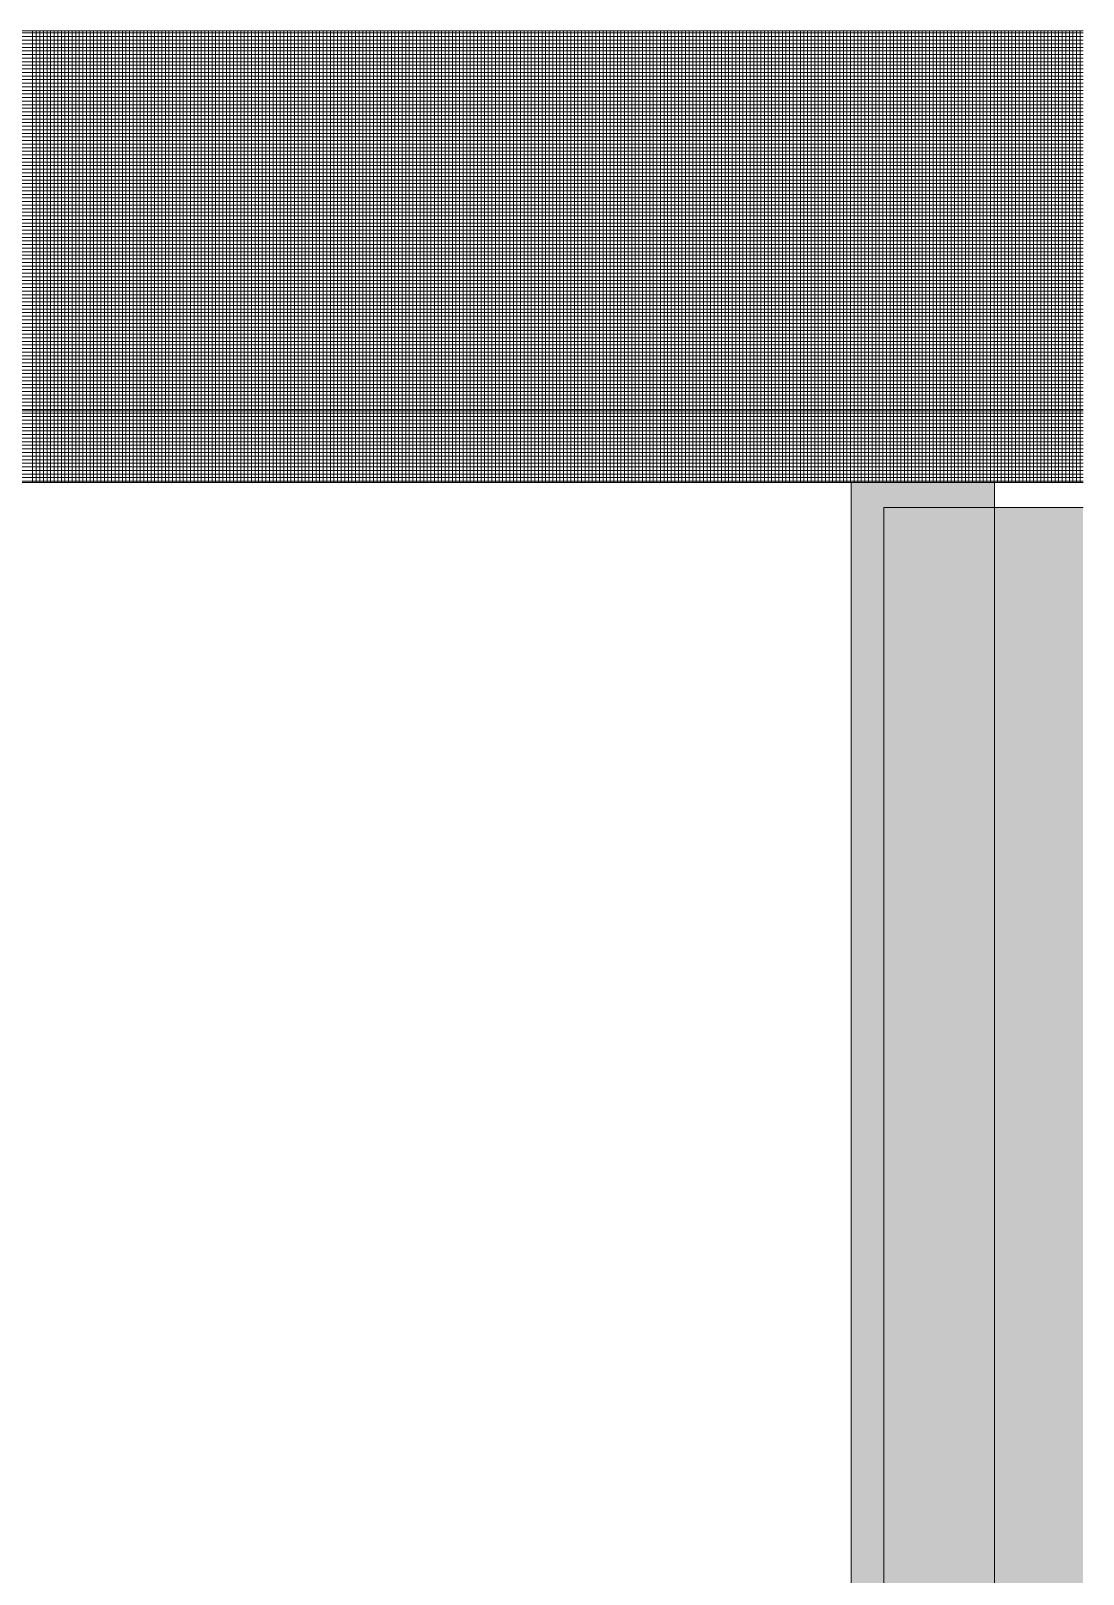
# Model space of a CAD drawing. Header units: inches. Extents: x -675 to 1187, y -924 to 1124.
# Drawn here: x 1150.7 to 1187.3, y 1070.4 to 1124.2 of the extents above; entities that cross this region are included whole.
import ezdxf

# ---------------------------------------------------------------- set-up
doc = ezdxf.new("R2010")
doc.units = ezdxf.units.IN
doc.header["$MEASUREMENT"] = 0
for name, color, linetype, lineweight in [('A-Wall-E', 50, 'Continuous', 9), ('Base_dwg', 8, 'Continuous', 9), ('core and shell', 50, 'Continuous', 9), ('Not In Contract', 7, 'Continuous', 20)]:
    doc.layers.add(name, color=color, linetype=linetype, lineweight=lineweight)

# ---------------------------------------------------------------- blocks, each defined once
blk = doc.blocks.new('Base_dwg__U337-727911-Level 1 Copy 1')
at = {"layer": 'A-Wall-E'}
blk.add_hatch(color=256, dxfattribs=at).paths.add_polyline_path([(823.5, -1.25), (823.5, 2.5), (0, 2.5), (0, -2.5), (821, -2.5), (821.187, -2.406), (821.187, -1.991), (822.017, -1.991)], flags=0)
at = {"layer": 'A-Wall-E', "flags": 128}
blk.add_lwpolyline([(904.75, 2.5), (823.5, 2.5), (0, 2.5), (0, -2.5), (821, -2.5)], dxfattribs=at)
blk = doc.blocks.new('Base_dwg-531197-Level 1 Copy 1')
at = {"layer": 'Not In Contract'}
blk.add_hatch(color=256, dxfattribs=at).paths.add_polyline_path([(2188.041, 453.954), (2188.123, 453.954), (2188.123, 2031.533), (2181.183, 2031.533), (2181.183, 1117.53), (2188.041, 1117.53), (2188.041, 499.46)], flags=0)
at = {"layer": 'core and shell'}
for p, q in [((2188.123, 2048.081), (2085.791, 2048.081)), ((2188.123, 2047.956), (2085.791, 2047.956)), ((2188.123, 2047.831), (2085.791, 2047.831)), ((2188.123, 2047.706), (2085.791, 2047.706)), ((2188.123, 2047.581), (2085.791, 2047.581)), ((2188.123, 2047.456), (2085.791, 2047.456)), ((2188.123, 2047.331), (2085.791, 2047.331)), ((2188.123, 2047.206), (2085.791, 2047.206)), ((2188.123, 2047.081), (2085.791, 2047.081)), ((2188.123, 2046.956), (2085.791, 2046.956)), ((2188.123, 2046.831), (2085.791, 2046.831)), ((2188.123, 2046.706), (2085.791, 2046.706)), ((2188.123, 2046.581), (2085.791, 2046.581)), ((2188.123, 2046.456), (2085.791, 2046.456)), ((2188.123, 2046.331), (2085.791, 2046.331)), ((2188.123, 2046.206), (2085.791, 2046.206)), ((2188.123, 2046.081), (2085.791, 2046.081)), ((2188.123, 2045.956), (2085.791, 2045.956)), ((2188.123, 2045.831), (2085.791, 2045.831)), ((2188.123, 2045.706), (2085.791, 2045.706)), ((2188.123, 2045.581), (2085.791, 2045.581)), ((2188.123, 2045.456), (2085.791, 2045.456)), ((2188.123, 2045.331), (2085.791, 2045.331)), ((2188.123, 2045.206), (2085.791, 2045.206)), ((2188.123, 2045.081), (2085.791, 2045.081)), ((2188.123, 2044.956), (2085.791, 2044.956)), ((2188.123, 2044.831), (2085.791, 2044.831)), ((2188.123, 2044.706), (2085.791, 2044.706)), ((2188.123, 2044.581), (2085.791, 2044.581)), ((2188.123, 2044.456), (2085.791, 2044.456)), ((2188.123, 2044.331), (2085.791, 2044.331)), ((2188.123, 2044.206), (2085.791, 2044.206)), ((2188.123, 2044.081), (2085.791, 2044.081)), ((2188.123, 2043.956), (2085.791, 2043.956)), ((2188.123, 2043.831), (2085.791, 2043.831)), ((2188.123, 2043.706), (2085.791, 2043.706)), ((2188.123, 2043.581), (2085.791, 2043.581)), ((2188.123, 2043.456), (2085.791, 2043.456)), ((2188.123, 2043.331), (2085.791, 2043.331)), ((2188.123, 2043.206), (2085.791, 2043.206)), ((2188.123, 2043.081), (2085.791, 2043.081)), ((2188.123, 2042.956), (2085.791, 2042.956)), ((2188.123, 2042.831), (2085.791, 2042.831)), ((2188.123, 2042.706), (2085.791, 2042.706)), ((2188.123, 2042.581), (2085.791, 2042.581)), ((2188.123, 2042.456), (2085.791, 2042.456)), ((2188.123, 2042.331), (2085.791, 2042.331)), ((2188.123, 2042.206), (2085.791, 2042.206)), ((2188.123, 2042.081), (2085.791, 2042.081)), ((2188.123, 2041.956), (2085.791, 2041.956)), ((2188.123, 2041.831), (2085.791, 2041.831)), ((2188.123, 2041.706), (2085.791, 2041.706)), ((2188.123, 2041.581), (2085.791, 2041.581)), ((2188.123, 2041.456), (2085.791, 2041.456)), ((2188.123, 2041.331), (2085.791, 2041.331)), ((2188.123, 2041.206), (2085.791, 2041.206)), ((2188.123, 2041.081), (2085.791, 2041.081)), ((2188.123, 2040.956), (2085.791, 2040.956)), ((2188.123, 2040.831), (2085.791, 2040.831)), ((2188.123, 2040.706), (2085.791, 2040.706)), ((2188.123, 2040.581), (2085.791, 2040.581)), ((2188.123, 2040.456), (2085.791, 2040.456)), ((2188.123, 2040.331), (2085.791, 2040.331)), ((2188.123, 2040.206), (2085.791, 2040.206)), ((2188.123, 2040.081), (2085.791, 2040.081)), ((2188.123, 2039.956), (2085.791, 2039.956)), ((2188.123, 2039.831), (2085.791, 2039.831)), ((2188.123, 2039.706), (2085.791, 2039.706)), ((2188.123, 2039.581), (2085.791, 2039.581)), ((2188.123, 2039.456), (2085.791, 2039.456)), ((2188.123, 2039.331), (2085.791, 2039.331)), ((2188.123, 2039.206), (2085.791, 2039.206)), ((2188.123, 2039.081), (2085.791, 2039.081)), ((2188.123, 2038.956), (2085.791, 2038.956)), ((2188.123, 2038.831), (2085.791, 2038.831)), ((2188.123, 2038.706), (2085.791, 2038.706)), ((2188.123, 2038.581), (2085.791, 2038.581)), ((2188.123, 2038.456), (2085.791, 2038.456)), ((2188.123, 2038.331), (2085.791, 2038.331)), ((2188.123, 2038.206), (2085.791, 2038.206)), ((2188.123, 2038.081), (2085.791, 2038.081)), ((2188.123, 2037.956), (2085.791, 2037.956)), ((2188.123, 2037.831), (2085.791, 2037.831)), ((2188.123, 2037.706), (2085.791, 2037.706)), ((2188.123, 2037.581), (2085.791, 2037.581)), ((2188.123, 2037.456), (2085.791, 2037.456)), ((2188.123, 2037.331), (2085.791, 2037.331)), ((2188.123, 2037.206), (2085.791, 2037.206)), ((2188.123, 2037.081), (2085.791, 2037.081)), ((2188.123, 2036.956), (2085.791, 2036.956)), ((2188.123, 2036.831), (2085.791, 2036.831)), ((2188.123, 2036.706), (2085.791, 2036.706)), ((2188.123, 2036.581), (2085.791, 2036.581)), ((2188.123, 2036.456), (2085.791, 2036.456)), ((2188.123, 2036.331), (2085.791, 2036.331)), ((2188.123, 2036.206), (2085.791, 2036.206)), ((2188.123, 2036.081), (2085.791, 2036.081)), ((2188.123, 2035.956), (2085.791, 2035.956)), ((2188.123, 2035.831), (2085.791, 2035.831)), ((2188.123, 2035.706), (2085.791, 2035.706)), ((2188.123, 2035.581), (2085.791, 2035.581)), ((2188.123, 2035.456), (2085.791, 2035.456)), ((2188.123, 2035.331), (2085.791, 2035.331)), ((2188.123, 2035.206), (2085.791, 2035.206)), ((2188.123, 2035.081), (2085.791, 2035.081)), ((2188.123, 2034.956), (2085.791, 2034.956)), ((2188.123, 2034.905), (2085.791, 2034.905)), ((2188.123, 2034.831), (2085.791, 2034.831)), ((2188.123, 2034.706), (2085.791, 2034.706)), ((2188.123, 2034.581), (2085.791, 2034.581)), ((2188.123, 2034.456), (2085.791, 2034.456)), ((2188.123, 2034.331), (2085.791, 2034.331)), ((2188.123, 2034.206), (2085.791, 2034.206)), ((2188.123, 2034.081), (2085.791, 2034.081)), ((2188.123, 2033.956), (2085.791, 2033.956)), ((2188.123, 2033.831), (2085.791, 2033.831)), ((2188.123, 2033.706), (2085.791, 2033.706)), ((2188.123, 2033.581), (2085.791, 2033.581)), ((2188.123, 2033.456), (2085.791, 2033.456)), ((2188.123, 2033.331), (2085.791, 2033.331)), ((2188.123, 2033.206), (2085.791, 2033.206)), ((2188.123, 2033.081), (2085.791, 2033.081)), ((2188.123, 2032.956), (2085.791, 2032.956)), ((2188.123, 2032.831), (2085.791, 2032.831)), ((2188.123, 2032.706), (2085.791, 2032.706)), ((2188.123, 2032.581), (2085.791, 2032.581)), ((2188.123, 2032.456), (2085.791, 2032.456)), ((2184.916, 2032.405), (2180.041, 2032.405))]:
    blk.add_line(p, q, dxfattribs=at)
at = {"layer": 'core and shell', "flags": 128}
for points in [[(2188.123, 2048.155), (2085.791, 2048.155), (2085.791, 2034.905), (2188.123, 2034.905)], [(2151.52, 2032.405), (2151.52, 2034.905), (2151.52, 2048.155)], [(2151.645, 2032.405), (2151.645, 2034.905), (2151.645, 2048.155)], [(2151.77, 2032.405), (2151.77, 2034.905), (2151.77, 2048.155)], [(2151.895, 2032.405), (2151.895, 2034.905), (2151.895, 2048.155)], [(2152.02, 2032.405), (2152.02, 2034.905), (2152.02, 2048.155)], [(2152.145, 2032.405), (2152.145, 2034.905), (2152.145, 2048.155)], [(2152.27, 2032.405), (2152.27, 2034.905), (2152.27, 2048.155)], [(2152.395, 2032.405), (2152.395, 2034.905), (2152.395, 2048.155)], [(2152.52, 2032.405), (2152.52, 2034.905), (2152.52, 2048.155)], [(2152.645, 2032.405), (2152.645, 2034.905), (2152.645, 2048.155)], [(2152.77, 2032.405), (2152.77, 2034.905), (2152.77, 2048.155)], [(2152.895, 2032.405), (2152.895, 2034.905), (2152.895, 2048.155)], [(2153.02, 2032.405), (2153.02, 2034.905), (2153.02, 2048.155)], [(2153.145, 2032.405), (2153.145, 2034.905), (2153.145, 2048.155)], [(2153.27, 2032.405), (2153.27, 2034.905), (2153.27, 2048.155)], [(2153.395, 2032.405), (2153.395, 2034.905), (2153.395, 2048.155)], [(2153.52, 2032.405), (2153.52, 2034.905), (2153.52, 2048.155)], [(2153.645, 2032.405), (2153.645, 2034.905), (2153.645, 2048.155)], [(2153.77, 2032.405), (2153.77, 2034.905), (2153.77, 2048.155)], [(2153.895, 2032.405), (2153.895, 2034.905), (2153.895, 2048.155)], [(2154.02, 2032.405), (2154.02, 2034.905), (2154.02, 2048.155)], [(2154.145, 2032.405), (2154.145, 2034.905), (2154.145, 2048.155)], [(2154.27, 2032.405), (2154.27, 2034.905), (2154.27, 2048.155)], [(2154.395, 2032.405), (2154.395, 2034.905), (2154.395, 2048.155)], [(2154.52, 2032.405), (2154.52, 2034.905), (2154.52, 2048.155)], [(2154.645, 2032.405), (2154.645, 2034.905), (2154.645, 2048.155)], [(2154.77, 2032.405), (2154.77, 2034.905), (2154.77, 2048.155)], [(2154.895, 2032.405), (2154.895, 2034.905), (2154.895, 2048.155)], [(2155.02, 2032.405), (2155.02, 2034.905), (2155.02, 2048.155)], [(2155.145, 2032.405), (2155.145, 2034.905), (2155.145, 2048.155)], [(2155.27, 2032.405), (2155.27, 2034.905), (2155.27, 2048.155)], [(2155.395, 2032.405), (2155.395, 2034.905), (2155.395, 2048.155)], [(2155.52, 2032.405), (2155.52, 2034.905), (2155.52, 2048.155)], [(2155.645, 2032.405), (2155.645, 2034.905), (2155.645, 2048.155)], [(2155.77, 2032.405), (2155.77, 2034.905), (2155.77, 2048.155)], [(2155.895, 2032.405), (2155.895, 2034.905), (2155.895, 2048.155)], [(2156.02, 2032.405), (2156.02, 2034.905), (2156.02, 2048.155)], [(2156.145, 2032.405), (2156.145, 2034.905), (2156.145, 2048.155)], [(2156.27, 2032.405), (2156.27, 2034.905), (2156.27, 2048.155)], [(2156.395, 2032.405), (2156.395, 2034.905), (2156.395, 2048.155)], [(2156.52, 2032.405), (2156.52, 2034.905), (2156.52, 2048.155)], [(2156.645, 2032.405), (2156.645, 2034.905), (2156.645, 2048.155)], [(2156.77, 2032.405), (2156.77, 2034.905), (2156.77, 2048.155)], [(2156.895, 2032.405), (2156.895, 2034.905), (2156.895, 2048.155)], [(2157.02, 2032.405), (2157.02, 2034.905), (2157.02, 2048.155)], [(2157.145, 2032.405), (2157.145, 2034.905), (2157.145, 2048.155)], [(2157.27, 2032.405), (2157.27, 2034.905), (2157.27, 2048.155)], [(2157.395, 2032.405), (2157.395, 2034.905), (2157.395, 2048.155)], [(2157.52, 2032.405), (2157.52, 2034.905), (2157.52, 2048.155)], [(2157.645, 2032.405), (2157.645, 2034.905), (2157.645, 2048.155)], [(2157.77, 2032.405), (2157.77, 2034.905), (2157.77, 2048.155)], [(2157.895, 2032.405), (2157.895, 2034.905), (2157.895, 2048.155)], [(2158.02, 2032.405), (2158.02, 2034.905), (2158.02, 2048.155)], [(2158.145, 2032.405), (2158.145, 2034.905), (2158.145, 2048.155)], [(2158.27, 2032.405), (2158.27, 2034.905), (2158.27, 2048.155)], [(2158.395, 2032.405), (2158.395, 2034.905), (2158.395, 2048.155)], [(2158.52, 2032.405), (2158.52, 2034.905), (2158.52, 2048.155)], [(2158.645, 2032.405), (2158.645, 2034.905), (2158.645, 2048.155)], [(2158.77, 2032.405), (2158.77, 2034.905), (2158.77, 2048.155)], [(2158.895, 2032.405), (2158.895, 2034.905), (2158.895, 2048.155)], [(2159.02, 2032.405), (2159.02, 2034.905), (2159.02, 2048.155)], [(2159.145, 2032.405), (2159.145, 2034.905), (2159.145, 2048.155)], [(2159.27, 2032.405), (2159.27, 2034.905), (2159.27, 2048.155)], [(2159.395, 2032.405), (2159.395, 2034.905), (2159.395, 2048.155)], [(2159.52, 2032.405), (2159.52, 2034.905), (2159.52, 2048.155)], [(2159.645, 2032.405), (2159.645, 2034.905), (2159.645, 2048.155)], [(2159.77, 2032.405), (2159.77, 2034.905), (2159.77, 2048.155)], [(2159.895, 2032.405), (2159.895, 2034.905), (2159.895, 2048.155)], [(2160.02, 2032.405), (2160.02, 2034.905), (2160.02, 2048.155)], [(2160.145, 2032.405), (2160.145, 2034.905), (2160.145, 2048.155)], [(2160.27, 2032.405), (2160.27, 2034.905), (2160.27, 2048.155)], [(2160.395, 2032.405), (2160.395, 2034.905), (2160.395, 2048.155)], [(2160.52, 2032.405), (2160.52, 2034.905), (2160.52, 2048.155)], [(2160.645, 2032.405), (2160.645, 2034.905), (2160.645, 2048.155)], [(2160.77, 2032.405), (2160.77, 2034.905), (2160.77, 2048.155)], [(2160.895, 2032.405), (2160.895, 2034.905), (2160.895, 2048.155)], [(2161.02, 2032.405), (2161.02, 2034.905), (2161.02, 2048.155)], [(2161.145, 2032.405), (2161.145, 2034.905), (2161.145, 2048.155)], [(2161.27, 2032.405), (2161.27, 2034.905), (2161.27, 2048.155)], [(2161.395, 2032.405), (2161.395, 2034.905), (2161.395, 2048.155)], [(2161.52, 2032.405), (2161.52, 2034.905), (2161.52, 2048.155)], [(2161.645, 2032.405), (2161.645, 2034.905), (2161.645, 2048.155)], [(2161.77, 2032.405), (2161.77, 2034.905), (2161.77, 2048.155)], [(2161.895, 2032.405), (2161.895, 2034.905), (2161.895, 2048.155)], [(2162.02, 2032.405), (2162.02, 2034.905), (2162.02, 2048.155)], [(2162.145, 2032.405), (2162.145, 2034.905), (2162.145, 2048.155)], [(2162.27, 2032.405), (2162.27, 2034.905), (2162.27, 2048.155)], [(2162.395, 2032.405), (2162.395, 2034.905), (2162.395, 2048.155)], [(2162.52, 2032.405), (2162.52, 2034.905), (2162.52, 2048.155)], [(2162.645, 2032.405), (2162.645, 2034.905), (2162.645, 2048.155)], [(2162.77, 2032.405), (2162.77, 2034.905), (2162.77, 2048.155)], [(2162.895, 2032.405), (2162.895, 2034.905), (2162.895, 2048.155)], [(2163.02, 2032.405), (2163.02, 2034.905), (2163.02, 2048.155)], [(2163.145, 2032.405), (2163.145, 2034.905), (2163.145, 2048.155)], [(2163.27, 2032.405), (2163.27, 2034.905), (2163.27, 2048.155)], [(2163.395, 2032.405), (2163.395, 2034.905), (2163.395, 2048.155)], [(2163.52, 2032.405), (2163.52, 2034.905), (2163.52, 2048.155)], [(2163.645, 2032.405), (2163.645, 2034.905), (2163.645, 2048.155)], [(2163.77, 2032.405), (2163.77, 2034.905), (2163.77, 2048.155)], [(2163.895, 2032.405), (2163.895, 2034.905), (2163.895, 2048.155)], [(2164.02, 2032.405), (2164.02, 2034.905), (2164.02, 2048.155)], [(2164.145, 2032.405), (2164.145, 2034.905), (2164.145, 2048.155)], [(2164.27, 2032.405), (2164.27, 2034.905), (2164.27, 2048.155)], [(2164.395, 2032.405), (2164.395, 2034.905), (2164.395, 2048.155)], [(2164.52, 2032.405), (2164.52, 2034.905), (2164.52, 2048.155)], [(2164.645, 2032.405), (2164.645, 2034.905), (2164.645, 2048.155)], [(2164.77, 2032.405), (2164.77, 2034.905), (2164.77, 2048.155)], [(2164.895, 2032.405), (2164.895, 2034.905), (2164.895, 2048.155)], [(2165.02, 2032.405), (2165.02, 2034.905), (2165.02, 2048.155)], [(2165.145, 2032.405), (2165.145, 2034.905), (2165.145, 2048.155)], [(2165.27, 2032.405), (2165.27, 2034.905), (2165.27, 2048.155)], [(2165.395, 2032.405), (2165.395, 2034.905), (2165.395, 2048.155)], [(2165.52, 2032.405), (2165.52, 2034.905), (2165.52, 2048.155)], [(2165.645, 2032.405), (2165.645, 2034.905), (2165.645, 2048.155)], [(2165.77, 2032.405), (2165.77, 2034.905), (2165.77, 2048.155)], [(2165.895, 2032.405), (2165.895, 2034.905), (2165.895, 2048.155)], [(2166.02, 2032.405), (2166.02, 2034.905), (2166.02, 2048.155)], [(2166.145, 2032.405), (2166.145, 2034.905), (2166.145, 2048.155)], [(2166.27, 2032.405), (2166.27, 2034.905), (2166.27, 2048.155)], [(2166.395, 2032.405), (2166.395, 2034.905), (2166.395, 2048.155)], [(2166.52, 2032.405), (2166.52, 2034.905), (2166.52, 2048.155)], [(2166.645, 2032.405), (2166.645, 2034.905), (2166.645, 2048.155)], [(2166.77, 2032.405), (2166.77, 2034.905), (2166.77, 2048.155)], [(2166.895, 2032.405), (2166.895, 2034.905), (2166.895, 2048.155)], [(2167.02, 2032.405), (2167.02, 2034.905), (2167.02, 2048.155)], [(2167.145, 2032.405), (2167.145, 2034.905), (2167.145, 2048.155)], [(2167.27, 2032.405), (2167.27, 2034.905), (2167.27, 2048.155)], [(2167.395, 2032.405), (2167.395, 2034.905), (2167.395, 2048.155)], [(2167.52, 2032.405), (2167.52, 2034.905), (2167.52, 2048.155)], [(2167.645, 2032.405), (2167.645, 2034.905), (2167.645, 2048.155)], [(2167.77, 2032.405), (2167.77, 2034.905), (2167.77, 2048.155)], [(2167.895, 2032.405), (2167.895, 2034.905), (2167.895, 2048.155)], [(2168.02, 2032.405), (2168.02, 2034.905), (2168.02, 2048.155)], [(2168.145, 2032.405), (2168.145, 2034.905), (2168.145, 2048.155)], [(2168.27, 2032.405), (2168.27, 2034.905), (2168.27, 2048.155)], [(2168.395, 2032.405), (2168.395, 2034.905), (2168.395, 2048.155)], [(2168.52, 2032.405), (2168.52, 2034.905), (2168.52, 2048.155)], [(2168.645, 2032.405), (2168.645, 2034.905), (2168.645, 2048.155)], [(2168.77, 2032.405), (2168.77, 2034.905), (2168.77, 2048.155)], [(2168.895, 2032.405), (2168.895, 2034.905), (2168.895, 2048.155)], [(2169.02, 2032.405), (2169.02, 2034.905), (2169.02, 2048.155)], [(2169.145, 2032.405), (2169.145, 2034.905), (2169.145, 2048.155)], [(2169.27, 2032.405), (2169.27, 2034.905), (2169.27, 2048.155)], [(2169.395, 2032.405), (2169.395, 2034.905), (2169.395, 2048.155)], [(2169.52, 2032.405), (2169.52, 2034.905), (2169.52, 2048.155)], [(2169.645, 2032.405), (2169.645, 2034.905), (2169.645, 2048.155)], [(2169.77, 2032.405), (2169.77, 2034.905), (2169.77, 2048.155)], [(2169.895, 2032.405), (2169.895, 2034.905), (2169.895, 2048.155)], [(2170.02, 2032.405), (2170.02, 2034.905), (2170.02, 2048.155)], [(2170.145, 2032.405), (2170.145, 2034.905), (2170.145, 2048.155)], [(2170.27, 2032.405), (2170.27, 2034.905), (2170.27, 2048.155)], [(2170.395, 2032.405), (2170.395, 2034.905), (2170.395, 2048.155)], [(2170.52, 2032.405), (2170.52, 2034.905), (2170.52, 2048.155)], [(2170.645, 2032.405), (2170.645, 2034.905), (2170.645, 2048.155)], [(2170.77, 2032.405), (2170.77, 2034.905), (2170.77, 2048.155)], [(2170.895, 2032.405), (2170.895, 2034.905), (2170.895, 2048.155)], [(2171.02, 2032.405), (2171.02, 2034.905), (2171.02, 2048.155)], [(2171.145, 2032.405), (2171.145, 2034.905), (2171.145, 2048.155)], [(2171.27, 2032.405), (2171.27, 2034.905), (2171.27, 2048.155)], [(2171.395, 2032.405), (2171.395, 2034.905), (2171.395, 2048.155)], [(2171.52, 2032.405), (2171.52, 2034.905), (2171.52, 2048.155)], [(2171.645, 2032.405), (2171.645, 2034.905), (2171.645, 2048.155)], [(2171.77, 2032.405), (2171.77, 2034.905), (2171.77, 2048.155)], [(2171.895, 2032.405), (2171.895, 2034.905), (2171.895, 2048.155)], [(2172.02, 2032.405), (2172.02, 2034.905), (2172.02, 2048.155)], [(2172.145, 2032.405), (2172.145, 2034.905), (2172.145, 2048.155)], [(2172.27, 2032.405), (2172.27, 2034.905), (2172.27, 2048.155)], [(2172.395, 2032.405), (2172.395, 2034.905), (2172.395, 2048.155)], [(2172.52, 2032.405), (2172.52, 2034.905), (2172.52, 2048.155)], [(2172.645, 2032.405), (2172.645, 2034.905), (2172.645, 2048.155)], [(2172.77, 2032.405), (2172.77, 2034.905), (2172.77, 2048.155)], [(2172.895, 2032.405), (2172.895, 2034.905), (2172.895, 2048.155)], [(2173.02, 2032.405), (2173.02, 2034.905), (2173.02, 2048.155)], [(2173.145, 2032.405), (2173.145, 2034.905), (2173.145, 2048.155)], [(2173.27, 2032.405), (2173.27, 2034.905), (2173.27, 2048.155)], [(2173.395, 2032.405), (2173.395, 2034.905), (2173.395, 2048.155)], [(2173.52, 2032.405), (2173.52, 2034.905), (2173.52, 2048.155)], [(2173.645, 2032.405), (2173.645, 2034.905), (2173.645, 2048.155)], [(2173.77, 2032.405), (2173.77, 2034.905), (2173.77, 2048.155)], [(2173.895, 2032.405), (2173.895, 2034.905), (2173.895, 2048.155)], [(2174.02, 2032.405), (2174.02, 2034.905), (2174.02, 2048.155)], [(2174.145, 2032.405), (2174.145, 2034.905), (2174.145, 2048.155)], [(2174.27, 2032.405), (2174.27, 2034.905), (2174.27, 2048.155)], [(2174.395, 2032.405), (2174.395, 2034.905), (2174.395, 2048.155)], [(2174.52, 2032.405), (2174.52, 2034.905), (2174.52, 2048.155)], [(2174.645, 2032.405), (2174.645, 2034.905), (2174.645, 2048.155)], [(2174.77, 2032.405), (2174.77, 2034.905), (2174.77, 2048.155)], [(2174.895, 2032.405), (2174.895, 2034.905), (2174.895, 2048.155)], [(2175.02, 2032.405), (2175.02, 2034.905), (2175.02, 2048.155)], [(2175.145, 2032.405), (2175.145, 2034.905), (2175.145, 2048.155)], [(2175.27, 2032.405), (2175.27, 2034.905), (2175.27, 2048.155)], [(2175.395, 2032.405), (2175.395, 2034.905), (2175.395, 2048.155)], [(2175.52, 2032.405), (2175.52, 2034.905), (2175.52, 2048.155)], [(2175.645, 2032.405), (2175.645, 2034.905), (2175.645, 2048.155)], [(2175.77, 2032.405), (2175.77, 2034.905), (2175.77, 2048.155)], [(2175.895, 2032.405), (2175.895, 2034.905), (2175.895, 2048.155)], [(2176.02, 2032.405), (2176.02, 2034.905), (2176.02, 2048.155)], [(2176.145, 2032.405), (2176.145, 2034.905), (2176.145, 2048.155)], [(2176.27, 2032.405), (2176.27, 2034.905), (2176.27, 2048.155)], [(2176.395, 2032.405), (2176.395, 2034.905), (2176.395, 2048.155)], [(2176.52, 2032.405), (2176.52, 2034.905), (2176.52, 2048.155)], [(2176.645, 2032.405), (2176.645, 2034.905), (2176.645, 2048.155)], [(2176.77, 2032.405), (2176.77, 2034.905), (2176.77, 2048.155)], [(2176.895, 2032.405), (2176.895, 2034.905), (2176.895, 2048.155)], [(2177.02, 2032.405), (2177.02, 2034.905), (2177.02, 2048.155)], [(2177.145, 2032.405), (2177.145, 2034.905), (2177.145, 2048.155)], [(2177.27, 2032.405), (2177.27, 2034.905), (2177.27, 2048.155)], [(2177.395, 2032.405), (2177.395, 2034.905), (2177.395, 2048.155)], [(2177.52, 2032.405), (2177.52, 2034.905), (2177.52, 2048.155)], [(2177.645, 2032.405), (2177.645, 2034.905), (2177.645, 2048.155)], [(2177.77, 2032.405), (2177.77, 2034.905), (2177.77, 2048.155)], [(2177.895, 2032.405), (2177.895, 2034.905), (2177.895, 2048.155)], [(2178.02, 2032.405), (2178.02, 2034.905), (2178.02, 2048.155)], [(2178.145, 2032.405), (2178.145, 2034.905), (2178.145, 2048.155)], [(2178.27, 2032.405), (2178.27, 2034.905), (2178.27, 2048.155)], [(2178.395, 2032.405), (2178.395, 2034.905), (2178.395, 2048.155)], [(2178.52, 2032.405), (2178.52, 2034.905), (2178.52, 2048.155)], [(2178.645, 2032.405), (2178.645, 2034.905), (2178.645, 2048.155)], [(2178.77, 2032.405), (2178.77, 2034.905), (2178.77, 2048.155)], [(2178.895, 2032.405), (2178.895, 2034.905), (2178.895, 2048.155)], [(2179.02, 2032.405), (2179.02, 2034.905), (2179.02, 2048.155)], [(2179.145, 2032.405), (2179.145, 2034.905), (2179.145, 2048.155)], [(2179.27, 2032.405), (2179.27, 2034.905), (2179.27, 2048.155)], [(2179.395, 2032.405), (2179.395, 2034.905), (2179.395, 2048.155)], [(2179.52, 2032.405), (2179.52, 2034.905), (2179.52, 2048.155)], [(2179.645, 2032.405), (2179.645, 2034.905), (2179.645, 2048.155)], [(2179.77, 2032.405), (2179.77, 2034.905), (2179.77, 2048.155)], [(2179.895, 2032.405), (2179.895, 2034.905), (2179.895, 2048.155)], [(2180.02, 2032.405), (2180.02, 2034.905), (2180.02, 2048.155)], [(2180.145, 2032.405), (2180.145, 2034.905), (2180.145, 2048.155)], [(2180.27, 2032.405), (2180.27, 2034.905), (2180.27, 2048.155)], [(2180.395, 2032.405), (2180.395, 2034.905), (2180.395, 2048.155)], [(2180.52, 2032.405), (2180.52, 2034.905), (2180.52, 2048.155)], [(2180.645, 2032.405), (2180.645, 2034.905), (2180.645, 2048.155)], [(2180.77, 2032.405), (2180.77, 2034.905), (2180.77, 2048.155)], [(2180.895, 2032.405), (2180.895, 2034.905), (2180.895, 2048.155)], [(2181.02, 2032.405), (2181.02, 2034.905), (2181.02, 2048.155)], [(2181.145, 2032.405), (2181.145, 2034.905), (2181.145, 2048.155)], [(2181.27, 2032.405), (2181.27, 2034.905), (2181.27, 2048.155)], [(2181.395, 2032.405), (2181.395, 2034.905), (2181.395, 2048.155)], [(2181.52, 2032.405), (2181.52, 2034.905), (2181.52, 2048.155)], [(2181.645, 2032.405), (2181.645, 2034.905), (2181.645, 2048.155)], [(2181.77, 2032.405), (2181.77, 2034.905), (2181.77, 2048.155)], [(2181.895, 2032.405), (2181.895, 2034.905), (2181.895, 2048.155)], [(2182.02, 2032.405), (2182.02, 2034.905), (2182.02, 2048.155)], [(2182.145, 2032.405), (2182.145, 2034.905), (2182.145, 2048.155)], [(2182.27, 2032.405), (2182.27, 2034.905), (2182.27, 2048.155)], [(2182.395, 2032.405), (2182.395, 2034.905), (2182.395, 2048.155)], [(2182.52, 2032.405), (2182.52, 2034.905), (2182.52, 2048.155)], [(2182.645, 2032.405), (2182.645, 2034.905), (2182.645, 2048.155)], [(2182.77, 2032.405), (2182.77, 2034.905), (2182.77, 2048.155)], [(2182.895, 2032.405), (2182.895, 2034.905), (2182.895, 2048.155)], [(2183.02, 2032.405), (2183.02, 2034.905), (2183.02, 2048.155)], [(2183.145, 2032.405), (2183.145, 2034.905), (2183.145, 2048.155)], [(2183.27, 2032.405), (2183.27, 2034.905), (2183.27, 2048.155)], [(2183.395, 2032.405), (2183.395, 2034.905), (2183.395, 2048.155)], [(2183.52, 2032.405), (2183.52, 2034.905), (2183.52, 2048.155)], [(2183.645, 2032.405), (2183.645, 2034.905), (2183.645, 2048.155)], [(2183.77, 2032.405), (2183.77, 2034.905), (2183.77, 2048.155)], [(2183.895, 2032.405), (2183.895, 2034.905), (2183.895, 2048.155)], [(2184.02, 2032.405), (2184.02, 2034.905), (2184.02, 2048.155)], [(2184.145, 2032.405), (2184.145, 2034.905), (2184.145, 2048.155)], [(2184.27, 2032.405), (2184.27, 2034.905), (2184.27, 2048.155)], [(2184.395, 2032.405), (2184.395, 2034.905), (2184.395, 2048.155)], [(2184.52, 2032.405), (2184.52, 2034.905), (2184.52, 2048.155)], [(2184.645, 2032.405), (2184.645, 2034.905), (2184.645, 2048.155)], [(2184.77, 2032.405), (2184.77, 2034.905), (2184.77, 2048.155)], [(2184.895, 2032.405), (2184.895, 2034.905), (2184.895, 2048.155)], [(2185.02, 2032.405), (2185.02, 2034.905), (2185.02, 2048.155)], [(2185.145, 2032.405), (2185.145, 2034.905), (2185.145, 2048.155)], [(2185.27, 2032.405), (2185.27, 2034.905), (2185.27, 2048.155)], [(2185.395, 2032.405), (2185.395, 2034.905), (2185.395, 2048.155)], [(2185.52, 2032.405), (2185.52, 2034.905), (2185.52, 2048.155)], [(2185.645, 2032.405), (2185.645, 2034.905), (2185.645, 2048.155)], [(2185.77, 2032.405), (2185.77, 2034.905), (2185.77, 2048.155)], [(2185.895, 2032.405), (2185.895, 2034.905), (2185.895, 2048.155)], [(2186.02, 2032.405), (2186.02, 2034.905), (2186.02, 2048.155)], [(2186.145, 2032.405), (2186.145, 2034.905), (2186.145, 2048.155)], [(2186.27, 2032.405), (2186.27, 2034.905), (2186.27, 2048.155)], [(2186.395, 2032.405), (2186.395, 2034.905), (2186.395, 2048.155)], [(2186.52, 2032.405), (2186.52, 2034.905), (2186.52, 2048.155)], [(2186.645, 2032.405), (2186.645, 2034.905), (2186.645, 2048.155)], [(2186.77, 2032.405), (2186.77, 2034.905), (2186.77, 2048.155)], [(2186.895, 2032.405), (2186.895, 2034.905), (2186.895, 2048.155)], [(2187.02, 2032.405), (2187.02, 2034.905), (2187.02, 2048.155)], [(2187.145, 2032.405), (2187.145, 2034.905), (2187.145, 2048.155)], [(2187.27, 2032.405), (2187.27, 2034.905), (2187.27, 2048.155)], [(2187.395, 2032.405), (2187.395, 2034.905), (2187.395, 2048.155)], [(2187.52, 2032.405), (2187.52, 2034.905), (2187.52, 2048.155)], [(2187.645, 2032.405), (2187.645, 2034.905), (2187.645, 2048.155)], [(2187.77, 2032.405), (2187.77, 2034.905), (2187.77, 2048.155)], [(2187.895, 2032.405), (2187.895, 2034.905), (2187.895, 2048.155)], [(2188.02, 2032.405), (2188.02, 2034.905), (2188.02, 2048.155)], [(2085.791, 2034.905), (2085.791, 2032.405), (2188.123, 2032.405)]]:
    blk.add_lwpolyline(points, dxfattribs=at)
at = {"layer": 'Not In Contract', "flags": 128}
blk.add_lwpolyline([(2188.123, 2031.533), (2181.183, 2031.533), (2181.183, 1117.53), (2188.041, 1117.53), (2188.041, 453.954)], dxfattribs=at)
at = {"rotation": 270}
blk.add_blockref('Base_dwg__U337-727911-Level 1 Copy 1', (2182.541, 2032.405), dxfattribs=at)

msp = doc.modelspace()

# ---------------------------------------------------------------- block references
at = {"layer": 'Base_dwg', "color": 7, "lineweight": 20}
msp.add_blockref('Base_dwg-531197-Level 1 Copy 1', (-1000.794, -923.952), dxfattribs=at)

doc.saveas('drawing.dxf')
